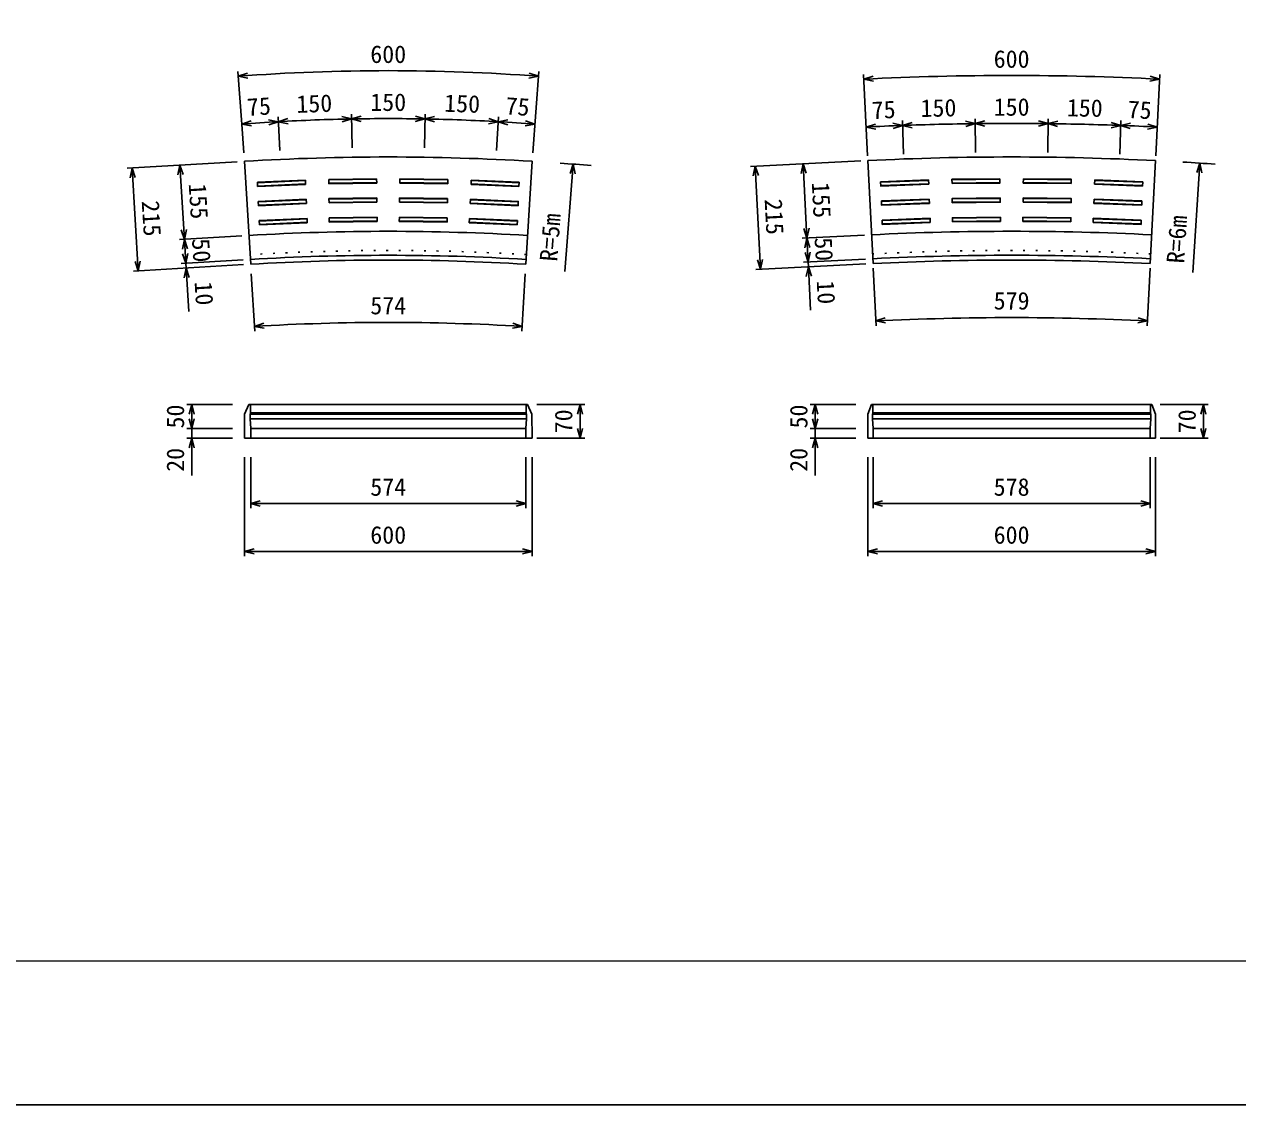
# Model space of a CAD drawing. Units: millimetres, scale not verified. Extents: x -6300 to 6300, y -4455 to 4455.
# Drawn here: x 1579 to 4109, y -4455 to -2202 of the extents above; entities that cross this region are included whole.
import ezdxf
from ezdxf.enums import TextEntityAlignment as Align

# ---------------------------------------------------------------- set-up
doc = ezdxf.new("R2010")
doc.units = ezdxf.units.MM
doc.header["$LTSCALE"] = 15
doc.linetypes.add('DOTTED', pattern=[1.75, 0.25, -1.5])
for name, color, linetype, lineweight in [('0-0_DIM', 7, 'Continuous', 25), ('0-1_Defpoints', 5, 'Continuous', 25), ('0-2_HATCH', 6, 'Continuous', 25), ('0-3_OUTLINE', 3, 'Continuous', 25), ('0-4_OUTLINE2', 4, 'DOTTED', 25), ('0-6_WAKU', 3, 'Continuous', 13)]:
    doc.layers.add(name, color=color, linetype=linetype, lineweight=lineweight)
doc.styles.add('ＭＳ ゴシック', font='')
doc.styles.get('ＭＳ ゴシック').set_extended_font_data('MS Gothic')

msp = doc.modelspace()

# ---------------------------------------------------------------- linework, layer by layer
at = {"layer": '0-0_DIM'}
for p, q in [((2639.11, -2469.72), (2651.85, -2300.2)), ((3337.52, -2475.93), (3329.02, -2306.15)), ((3938.27, -2475.93), (3946.76, -2306.15)), ((2111.89, -2464.78), (2107.95, -2394.89)), ((2262.52, -2459.13), (2261.21, -2389.14)), ((2413.26, -2459.13), (2414.58, -2389.14)), ((2563.9, -2464.78), (2567.83, -2394.89)), ((3412.57, -2472.65), (3409.95, -2402.7)), ((3562.77, -2468.89), (3561.9, -2398.9)), ((3713.02, -2468.89), (3713.89, -2398.9)), ((3863.22, -2472.65), (3865.84, -2402.7)), ((1793.51, -2502.11), (2023.1, -2488.32)), ((1803.5, -2501.51), (1816.39, -2716.12)), ((1903.32, -2495.51), (1912.61, -2650.24)), ((2723.75, -2493.33), (2706.41, -2717.39)), ((3093.32, -2498.17), (3323.04, -2486.67)), ((3103.31, -2497.67), (3114.06, -2712.4)), ((3203.19, -2492.67), (3210.93, -2647.47)), ((4015.58, -2719.09), (4030.52, -2491.28)), ((1902.63, -2650.83), (2032.39, -2643.04)), ((1912.61, -2650.24), (1915.61, -2700.15)), ((3200.95, -2647.97), (3330.78, -2641.48)), ((3210.93, -2647.47), (3213.43, -2697.41)), ((1806.41, -2716.72), (2035.99, -2702.93)), ((1905.63, -2700.74), (2035.39, -2692.95)), ((1915.61, -2700.15), (1916.21, -2710.13)), ((3104.07, -2712.9), (3333.78, -2701.4)), ((3203.45, -2697.91), (3333.28, -2691.41)), ((3213.43, -2697.41), (3213.93, -2707.4)), ((3218.45, -2797.69), (3213.93, -2707.4)), ((1921.63, -2800.37), (1916.21, -2710.13)), ((2052.16, -2722), (2059.36, -2841.78)), ((2623.62, -2722), (2616.43, -2841.78)), ((3349.26, -2710.64), (3355.26, -2830.49)), ((3926.52, -2710.64), (3920.53, -2830.49)), ((1918.07, -2994.68), (2013.07, -2994.68)), ((1928.07, -3044.68), (1928.07, -2994.68)), ((2747.71, -2994.68), (2647.71, -2994.68)), ((2737.71, -2994.68), (2737.71, -3064.68)), ((3218.02, -2994.68), (3313.02, -2994.68)), ((3228.02, -3044.68), (3228.02, -2994.68)), ((4047.77, -2994.68), (3947.77, -2994.68)), ((4037.77, -2994.68), (4037.77, -3064.68)), ((1918.07, -3044.68), (2012.88, -3044.68)), ((1928.07, -3064.68), (1928.07, -3044.68)), ((3218.02, -3044.68), (3312.82, -3044.68)), ((3228.02, -3064.68), (3228.02, -3044.68)), ((1918.07, -3064.68), (2013.07, -3064.68)), ((1928.07, -3064.68), (1928.07, -3142.75)), ((2747.71, -3064.68), (2647.71, -3064.68)), ((3218.02, -3064.68), (3313.02, -3064.68)), ((3228.02, -3064.68), (3228.02, -3142.75)), ((4047.77, -3064.68), (3947.77, -3064.68)), ((2038.07, -3310.97), (2038.07, -3104.68)), ((2050.97, -3210.97), (2050.97, -3104.68)), ((2624.82, -3210.97), (2624.82, -3104.68)), ((2637.71, -3310.97), (2637.71, -3104.68)), ((3338.02, -3310.97), (3338.02, -3104.68)), ((3348.76, -3210.97), (3348.76, -3104.68)), ((3927.02, -3210.97), (3927.02, -3104.68)), ((3937.77, -3310.97), (3937.77, -3104.68)), ((2050.97, -3200.97), (2624.82, -3200.97)), ((3348.76, -3200.97), (3927.02, -3200.97)), ((2038.07, -3300.97), (2637.71, -3300.97)), ((3338.02, -3300.97), (3937.77, -3300.97))]:
    msp.add_line(p, q, dxfattribs=at)
for points in [[(2036.68, -2469.72), (2032.18, -2409.89), (2023.94, -2300.2)], [(2044.25, -2303.38), (2024.69, -2310.17), (2045.02, -2314.07)], [(2631.54, -2303.38), (2651.1, -2310.17), (2630.76, -2314.07)], [(3349.24, -2309.81), (3329.52, -2316.13), (3349.76, -2320.52)], [(3926.55, -2309.81), (3946.26, -2316.13), (3926.03, -2320.52)], [(2051.74, -2403.1), (2032.18, -2409.89), (2052.52, -2413.79)], [(2088.23, -2400.7), (2108.51, -2404.87), (2088.86, -2411.4)], [(2128.2, -2398.45), (2108.51, -2404.87), (2128.77, -2409.15)], [(2241.29, -2394.2), (2261.4, -2399.14), (2241.52, -2404.92)], [(2281.31, -2393.45), (2261.4, -2399.14), (2281.48, -2404.17)], [(2394.48, -2393.45), (2414.39, -2399.14), (2394.3, -2404.17)], [(2434.5, -2394.2), (2414.39, -2399.14), (2434.27, -2404.92)], [(2547.59, -2398.45), (2567.27, -2404.87), (2547.01, -2409.15)], [(2587.55, -2400.7), (2567.27, -2404.87), (2586.92, -2411.4)], [(2624.05, -2403.1), (2643.61, -2409.89), (2623.27, -2413.79)], [(3541.95, -2403.82), (3562.02, -2408.9), (3542.1, -2414.54)], [(3581.96, -2403.32), (3562.02, -2408.9), (3582.08, -2414.04)], [(3693.83, -2403.32), (3713.77, -2408.9), (3693.71, -2414.04)], [(3733.84, -2403.82), (3713.77, -2408.9), (3733.69, -2414.54)], [(3354.24, -2409.69), (3334.52, -2416.01), (3354.76, -2420.39)], [(3390.13, -2408.12), (3410.32, -2412.69), (3390.55, -2418.83)], [(3430.12, -2406.62), (3410.32, -2412.69), (3430.5, -2417.33)], [(3845.67, -2406.62), (3865.46, -2412.69), (3845.29, -2417.33)], [(3885.66, -2408.12), (3865.46, -2412.69), (3885.24, -2418.83)], [(3921.55, -2409.69), (3941.27, -2416.01), (3921.03, -2420.39)], [(1810.04, -2521.15), (1803.5, -2501.51), (1799.35, -2521.8)], [(1909.86, -2515.16), (1903.32, -2495.51), (1899.17, -2515.8)], [(2716.87, -2512.86), (2723.75, -2493.33), (2727.55, -2513.69)], [(3109.66, -2517.37), (3103.31, -2497.67), (3098.96, -2517.91)], [(3209.54, -2512.37), (3203.19, -2492.67), (3198.83, -2512.91)], [(4023.86, -2510.89), (4030.52, -2491.28), (4034.56, -2511.59)], [(1916.76, -2629.95), (1912.61, -2650.24), (1906.06, -2630.59)], [(3215.29, -2627.23), (3210.93, -2647.47), (3204.58, -2627.77)], [(1919.16, -2669.88), (1912.61, -2650.24), (1908.46, -2670.52)], [(3217.29, -2667.18), (3210.93, -2647.47), (3206.58, -2667.72)], [(1919.76, -2679.86), (1915.61, -2700.15), (1909.06, -2680.5)], [(3217.79, -2677.17), (3213.43, -2697.41), (3207.08, -2677.7)], [(1820.54, -2695.84), (1816.39, -2716.12), (1809.84, -2696.48)], [(3118.41, -2692.15), (3114.06, -2712.4), (3107.71, -2692.69)], [(3220.28, -2727.11), (3213.93, -2707.4), (3209.58, -2727.64)], [(1922.76, -2729.77), (1916.21, -2710.13), (1912.06, -2730.41)], [(2078.28, -2824.88), (2058.76, -2831.8), (2079.12, -2835.56)], [(2597.51, -2824.88), (2617.03, -2831.8), (2596.67, -2835.56)], [(3374.39, -2813.93), (3354.76, -2820.5), (3375.05, -2824.62)], [(3901.39, -2813.93), (3921.03, -2820.5), (3900.73, -2824.62)], [(1922.71, -3014.68), (1928.07, -2994.68), (1933.43, -3014.68)], [(2743.07, -3014.68), (2737.71, -2994.68), (2732.35, -3014.68)], [(3222.66, -3014.68), (3228.02, -2994.68), (3233.38, -3014.68)], [(4043.13, -3014.68), (4037.77, -2994.68), (4032.41, -3014.68)], [(1922.71, -3024.68), (1928.07, -3044.68), (1933.43, -3024.68)], [(3222.66, -3024.68), (3228.02, -3044.68), (3233.38, -3024.68)], [(2743.07, -3044.68), (2737.71, -3064.68), (2732.35, -3044.68)], [(4043.13, -3044.68), (4037.77, -3064.68), (4032.41, -3044.68)], [(1922.71, -3084.68), (1928.07, -3064.68), (1933.43, -3084.68)], [(3222.66, -3084.68), (3228.02, -3064.68), (3233.38, -3084.68)], [(2070.97, -3195.61), (2050.97, -3200.97), (2070.97, -3206.33)], [(2604.82, -3195.61), (2624.82, -3200.97), (2604.82, -3206.33)], [(3368.76, -3195.61), (3348.76, -3200.97), (3368.76, -3206.33)], [(3907.02, -3195.61), (3927.02, -3200.97), (3907.02, -3206.33)], [(2058.07, -3295.61), (2038.07, -3300.97), (2058.07, -3306.33)], [(2617.71, -3295.61), (2637.71, -3300.97), (2617.71, -3306.33)], [(3358.02, -3295.61), (3338.02, -3300.97), (3358.02, -3306.33)], [(3917.77, -3295.61), (3937.77, -3300.97), (3917.77, -3306.33)]]:
    msp.add_lwpolyline(points, dxfattribs=at)
for centre, radius, start, end in [((2337.89, -6478.42), 4180, 85.70282, 94.29718), ((3637.89, -8478.42), 6170, 87.13521, 92.86479), ((2337.89, -6478.42), 4080, 91.0743, 93.22289), ((2337.89, -6478.42), 4080, 88.9257, 91.0743), ((2337.89, -6478.42), 4080, 86.77711, 88.9257), ((2337.89, -6478.42), 4080, 93.22289, 94.29718), ((2337.89, -6478.42), 4080, 85.70282, 86.77711), ((3637.89, -8478.42), 6070, 92.14859, 92.86479), ((3637.89, -8478.42), 6070, 90.7162, 92.14859), ((3637.89, -8478.42), 6070, 89.2838, 90.7162), ((3637.89, -8478.42), 6070, 87.85141, 89.2838), ((3637.89, -8478.42), 6070, 87.13521, 87.85141), ((2337.89, -7478.42), 5000, 85.14257, 85.88823), ((3637.89, -8478.42), 6000, 85.94662, 86.58609), ((2337.89, -7478.42), 4655, 86.56225, 93.43775), ((3637.89, -8478.42), 5665, 87.13521, 92.86479)]:
    msp.add_arc(centre, radius, start, end, dxfattribs=at)
at = {"layer": '0-1_Defpoints'}
msp.add_lwpolyline([(-6300, -4455), (6300, -4455), (6300, 4455), (-6300, 4455)], close=True, dxfattribs=at)
at = {"layer": '0-2_HATCH'}
for p, q in [((2065.07, -2531.19), (2164.97, -2526.69)), ((2065.11, -2532.19), (2165.01, -2527.69)), ((2165.37, -2535.68), (2164.97, -2526.69)), ((2213.58, -2525.23), (2313.57, -2523.73)), ((2213.58, -2525.23), (2213.72, -2534.23)), ((2213.6, -2526.23), (2313.59, -2524.73)), ((2313.57, -2523.73), (2313.71, -2532.73)), ((2362.08, -2532.73), (2362.21, -2523.73)), ((2362.2, -2524.73), (2462.19, -2526.23)), ((2362.21, -2523.73), (2462.2, -2525.23)), ((2462.07, -2534.23), (2462.2, -2525.23)), ((2510.82, -2526.69), (2510.42, -2535.68)), ((2510.78, -2527.69), (2610.67, -2532.19)), ((3364.69, -2529.98), (3464.62, -2526.23)), ((3364.72, -2530.98), (3464.65, -2527.23)), ((3464.62, -2526.23), (3464.95, -2535.23)), ((3513.48, -2526.01), (3613.47, -2524.76)), ((3662.33, -2523.76), (3662.21, -2532.76)), ((3662.31, -2524.76), (3762.31, -2526.01)), ((3810.83, -2535.23), (3811.17, -2526.23)), ((3811.13, -2527.23), (3911.06, -2530.98)), ((3811.17, -2526.23), (3911.1, -2529.98)), ((3910.76, -2538.98), (3911.1, -2529.98)), ((2065.47, -2540.18), (2065.07, -2531.19)), ((2065.43, -2539.18), (2165.33, -2534.68)), ((2065.47, -2540.18), (2165.37, -2535.68)), ((2213.7, -2533.23), (2313.69, -2531.73)), ((2213.72, -2534.23), (2313.71, -2532.73)), ((2362.08, -2532.73), (2462.07, -2534.23)), ((2362.09, -2531.73), (2462.08, -2533.23)), ((2510.42, -2535.68), (2610.31, -2540.18)), ((2510.46, -2534.68), (2610.36, -2539.18)), ((3364.99, -2537.98), (3464.92, -2534.23)), ((3513.57, -2533.01), (3613.56, -2531.76)), ((3662.21, -2532.76), (3762.21, -2534.01)), ((3662.23, -2531.76), (3762.22, -2533.01)), ((3810.83, -2535.23), (3910.76, -2538.98)), ((3810.87, -2534.23), (3910.8, -2537.98)), ((2066.87, -2571.15), (2166.76, -2566.65)), ((2067.27, -2580.14), (2066.87, -2571.15)), ((2066.91, -2572.15), (2166.81, -2567.65)), ((2067.23, -2579.14), (2167.12, -2574.64)), ((2067.27, -2580.14), (2167.17, -2575.64)), ((2167.17, -2575.64), (2166.76, -2566.65)), ((2214.18, -2565.22), (2314.17, -2563.72)), ((2214.18, -2565.22), (2214.32, -2574.22)), ((2214.2, -2566.22), (2314.19, -2564.72)), ((2214.3, -2573.22), (2314.29, -2571.72)), ((2214.32, -2574.22), (2314.31, -2572.72)), ((2314.17, -2563.72), (2314.31, -2572.72)), ((2361.48, -2572.72), (2361.61, -2563.72)), ((2361.48, -2572.72), (2461.47, -2574.22)), ((2361.49, -2571.72), (2461.48, -2573.22)), ((2361.6, -2564.72), (2461.59, -2566.22)), ((2361.61, -2563.72), (2461.6, -2565.22)), ((2461.47, -2574.22), (2461.6, -2565.22)), ((2509.02, -2566.65), (2508.62, -2575.64)), ((2508.62, -2575.64), (2608.52, -2580.14)), ((2508.66, -2574.64), (2608.56, -2579.14)), ((2508.98, -2567.65), (2608.88, -2572.15)), ((3366.19, -2569.95), (3466.12, -2566.21)), ((3366.22, -2570.95), (3466.15, -2567.2)), ((3366.49, -2577.95), (3466.42, -2574.2)), ((3466.12, -2566.21), (3466.45, -2575.2)), ((3513.98, -2566.01), (3613.97, -2564.76)), ((3514.07, -2573.01), (3614.06, -2571.76)), ((3661.83, -2563.76), (3661.71, -2572.76)), ((3661.71, -2572.76), (3761.71, -2574.01)), ((3661.73, -2571.76), (3761.72, -2573.01)), ((3661.81, -2564.76), (3761.81, -2566.01)), ((3809.33, -2575.2), (3809.67, -2566.21)), ((3809.33, -2575.2), (3909.26, -2578.95)), ((3809.37, -2574.2), (3909.3, -2577.95)), ((3809.63, -2567.2), (3909.56, -2570.95)), ((3809.67, -2566.21), (3909.6, -2569.95)), ((3909.26, -2578.95), (3909.6, -2569.95)), ((2214.78, -2605.22), (2314.77, -2603.72)), ((2214.78, -2605.22), (2214.92, -2614.22)), ((2214.8, -2606.22), (2314.79, -2604.72)), ((2314.77, -2603.72), (2314.91, -2612.72)), ((2360.88, -2612.72), (2361.01, -2603.72)), ((2361, -2604.72), (2460.99, -2606.22)), ((2361.01, -2603.72), (2461, -2605.22)), ((2460.87, -2614.22), (2461, -2605.22)), ((3367.69, -2609.93), (3467.62, -2606.18)), ((3467.62, -2606.18), (3467.95, -2615.17)), ((3514.48, -2606.01), (3614.47, -2604.76)), ((3661.33, -2603.76), (3661.21, -2612.76)), ((3661.31, -2604.76), (3761.31, -2606.01)), ((3807.83, -2615.17), (3808.17, -2606.18)), ((3808.17, -2606.18), (3908.1, -2609.93)), ((2068.67, -2611.11), (2168.56, -2606.61)), ((2069.07, -2620.1), (2068.67, -2611.11)), ((2068.71, -2612.1), (2168.61, -2607.61)), ((2069.03, -2619.1), (2168.92, -2614.6)), ((2069.07, -2620.1), (2168.97, -2615.6)), ((2168.97, -2615.6), (2168.56, -2606.61)), ((2214.9, -2613.22), (2314.89, -2611.72)), ((2214.92, -2614.22), (2314.91, -2612.72)), ((2360.88, -2612.72), (2460.87, -2614.22)), ((2360.89, -2611.72), (2460.88, -2613.22)), ((2507.22, -2606.61), (2506.82, -2615.6)), ((2506.82, -2615.6), (2606.72, -2620.1)), ((2506.86, -2614.6), (2606.76, -2619.1)), ((2507.18, -2607.61), (2607.08, -2612.1)), ((3367.72, -2610.93), (3467.65, -2607.18)), ((3367.99, -2617.92), (3467.92, -2614.17)), ((3514.57, -2613.01), (3614.56, -2611.76)), ((3661.21, -2612.76), (3761.21, -2614.01)), ((3661.23, -2611.76), (3761.22, -2613.01)), ((3807.83, -2615.17), (3907.76, -2618.92)), ((3807.87, -2614.17), (3907.8, -2617.92)), ((3808.13, -2607.18), (3908.06, -2610.93)), ((3907.76, -2618.92), (3908.1, -2609.93))]:
    msp.add_line(p, q, dxfattribs=at)
for points in [[(2510.82, -2526.69), (2610.72, -2531.19), (2610.31, -2540.18)], [(3364.69, -2529.98), (3365.02, -2538.98), (3464.95, -2535.23)], [(3513.58, -2534.01), (3513.47, -2525.01), (3613.46, -2523.76)], [(3513.58, -2534.01), (3613.57, -2532.76), (3613.46, -2523.76)], [(3662.33, -2523.76), (3762.32, -2525.01), (3762.21, -2534.01)], [(2509.02, -2566.65), (2608.92, -2571.15), (2608.52, -2580.14)], [(3366.19, -2569.95), (3366.52, -2578.95), (3466.45, -2575.2)], [(3514.08, -2574.01), (3513.97, -2565.01), (3613.96, -2563.76)], [(3514.08, -2574.01), (3614.07, -2572.76), (3613.96, -2563.76)], [(3661.83, -2563.76), (3761.82, -2565.01), (3761.71, -2574.01)], [(3514.58, -2614.01), (3514.47, -2605.01), (3614.46, -2603.76)], [(3514.58, -2614.01), (3614.57, -2612.76), (3614.46, -2603.76)], [(3661.33, -2603.76), (3761.32, -2605.01), (3761.21, -2614.01)], [(2507.22, -2606.61), (2607.12, -2611.11), (2606.72, -2620.1)], [(3367.69, -2609.93), (3368.02, -2618.92), (3467.95, -2615.17)]]:
    msp.add_lwpolyline(points, dxfattribs=at)
at = {"layer": '0-3_OUTLINE'}
for p, q in [((2050.97, -2702.03), (2038.07, -2487.42)), ((2637.71, -2487.42), (2624.82, -2702.03)), ((3338.02, -2485.92), (3348.76, -2700.65)), ((3927.02, -2700.65), (3937.77, -2485.92)), ((2047.37, -2994.68), (2038.37, -3014.68)), ((2047.37, -2994.68), (2628.42, -2994.68)), ((2050.37, -2994.68), (2050.37, -3011.68)), ((2625.42, -2994.68), (2625.42, -3011.68)), ((2637.41, -3014.68), (2628.42, -2994.68)), ((3338.27, -3014.68), (3345.76, -2994.68)), ((3345.76, -2994.68), (3930.02, -2994.68)), ((3348.26, -3011.68), (3348.26, -2994.68)), ((3937.52, -3014.68), (3930.02, -2994.68)), ((2038.07, -3064.68), (2038.37, -3014.68)), ((2049.77, -3014.68), (2050.37, -3011.68)), ((2049.77, -3014.68), (2626.02, -3014.68)), ((2049.77, -3014.68), (2049.77, -3024.68)), ((2049.77, -3024.68), (2626.02, -3024.68)), ((2050.97, -3044.68), (2049.77, -3024.68)), ((2050.37, -3011.68), (2625.42, -3011.68)), ((2052.79, -3014.68), (2078.31, -3014.68)), ((2626.02, -3024.68), (2624.82, -3044.68)), ((2626.02, -3014.68), (2625.42, -3011.68)), ((2626.02, -3014.68), (2626.02, -3024.68)), ((2637.41, -3014.68), (2637.71, -3064.68)), ((3338.27, -3014.68), (3338.02, -3064.68)), ((3347.76, -3014.68), (3348.26, -3011.68)), ((3347.76, -3024.68), (3928.02, -3024.68)), ((3927.02, -3044.68), (3928.02, -3024.68)), ((3928.02, -3014.68), (3927.52, -3011.68)), ((3937.52, -3014.68), (3937.77, -3064.68)), ((2050.97, -3044.68), (2624.82, -3044.68)), ((2050.97, -3044.68), (2050.97, -3064.68)), ((2624.82, -3044.68), (2624.82, -3064.68)), ((3348.76, -3044.68), (3348.76, -3064.68)), ((2038.07, -3064.68), (2637.71, -3064.68)), ((3338.02, -3064.68), (3937.77, -3064.68))]:
    msp.add_line(p, q, dxfattribs=at)
for points in [[(3348.26, -3011.68), (3927.52, -3011.68), (3927.52, -2994.68)], [(3347.76, -3014.68), (3347.76, -3024.68), (3348.76, -3044.68)], [(3347.76, -3014.68), (3928.02, -3014.68), (3928.02, -3024.68)], [(3348.76, -3044.68), (3927.02, -3044.68), (3927.02, -3064.68)]]:
    msp.add_lwpolyline(points, dxfattribs=at)
for centre, radius, start, end in [((2337.89, -7478.42), 5000, 86.56225, 93.43775), ((3637.89, -8478.42), 6000, 87.13521, 92.86479), ((2337.89, -7478.42), 4845, 86.56225, 93.43775), ((3637.89, -8478.42), 5845, 87.13521, 92.86479), ((2337.89, -7478.42), 4795, 86.56225, 93.43775), ((2337.89, -7478.42), 4785, 86.56225, 93.43775), ((3637.89, -8478.42), 5795, 87.13521, 92.86479), ((3637.89, -8478.42), 5785, 87.13521, 92.86479)]:
    msp.add_arc(centre, radius, start, end, dxfattribs=at)
at = {"layer": '0-4_OUTLINE2'}
for centre, radius, start, end in [((2337.89, -7478.42), 4805, 86.56225, 93.43775), ((3637.89, -8478.42), 5805, 87.13521, 92.86479)]:
    msp.add_arc(centre, radius, start, end, dxfattribs=at)
at = {"layer": '0-6_WAKU'}
msp.add_lwpolyline([(-6000, -4155), (6000, -4155), (6000, 4155), (-6000, 4155)], close=True, dxfattribs=at)

# ---------------------------------------------------------------- texts
at = {"layer": '0-0_DIM', "style": 'ＭＳ ゴシック'}
for s, p in [('600', (2300.39, -2293.42)), ('600', (3600.39, -2303.42)), ('150', (2300.39, -2393.42)), ('150', (3600.39, -2403.42)), ('574', (2300.39, -2817.59)), ('579', (3600.39, -2807.59)), ('574', (2300.39, -3195.97)), ('578', (3600.39, -3195.97)), ('600', (2300.39, -3295.97)), ('600', (3600.39, -3295.97))]:
    msp.add_text(s, height=36.66, dxfattribs=at).set_placement(p, align=Align.BOTTOM_LEFT)
for s, rotation, p in [('150', 2, (2147.2, -2397.6)), ('150', 358, (2453.63, -2394.99)), ('75', 4, (2045.17, -2403.95)), ('75', 356, (2580.74, -2400.46)), ('75', 3, (3347.45, -2410.53)), ('150', 1, (3448.35, -2405.98)), ('150', 359, (3752.45, -2404.67)), ('75', 357, (3878.41, -2407.92)), ('155', 273.438, (1910.71, -2535.14)), ('155', 272.865, (3210.18, -2532.37)), ('215', 273.438, (1812.68, -2571.08)), ('215', 272.865, (3111.8, -2567.33)), ('R=5m', 85.574, (2701.01, -2698.18)), ('R=6m', 86.248, (4008.42, -2702.01)), ('50', 273.438, (1917.6, -2649.94)), ('50', 272.865, (3215.93, -2647.22)), ('10', 273.438, (1923, -2739.77)), ('10', 272.865, (3220.43, -2737.11)), ('50', 90, (1923.07, -3044.68)), ('70', 90, (2732.71, -3054.68)), ('50', 90, (3223.02, -3044.68)), ('70', 90, (4032.77, -3054.68)), ('20', 90, (1923.07, -3135.04)), ('20', 90, (3223.02, -3135.04))]:
    msp.add_text(s, height=36.66, rotation=rotation, dxfattribs=at).set_placement(p, align=Align.BOTTOM_LEFT)

doc.saveas('drawing.dxf')
